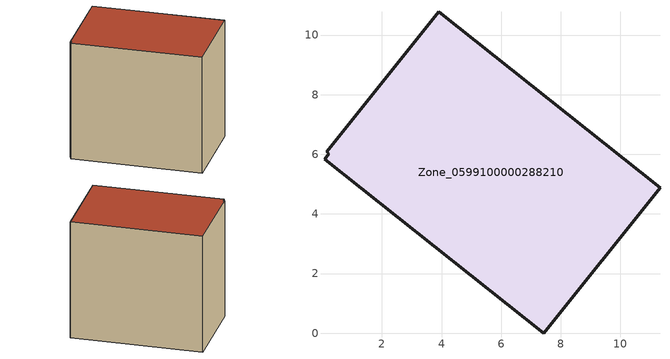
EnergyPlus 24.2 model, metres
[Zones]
Zone_0599100000288210
 floor ground (C_G): 0.22,6.03 0.15,6.08 3.9,10.78 11.33,4.88 7.43,0 0.07,5.84 z0.39
 wall outside (C_F): 7.43,0 11.33,4.88 3.9,10.78 0.15,6.08 0.22,6.03 0.07,5.84 7.43,0 z0.39:9.25
 roof outside (C_R): 0.22,6.03 0.07,5.84 7.43,0 11.33,4.88 3.9,10.78 0.15,6.08 z9.25
[BUILDING]
Pand.0599100000288210: North Axis=0; Terrain=City; Loads Convergence Tolerance Value=0.04; Temperature Convergence Tolerance Value=0.4; Solar Distribution=FullExterior; Maximum Number of Warmup Days=25; Minimum Number of Warmup Days=1
[Site:Location]
Rotterdam.The.Hague.AP_ZH_NLD Design_Conditions: Latitude=51.96; Longitude=4.45; Time Zone=1; Elevation=-4.5
[SITE:GROUNDTEMPERATURE:BUILDINGSURFACE]
18, 18, 18, 18, 18, 18, 18, 18, 18, 18, 18, 18
[MATERIAL] Thermal Absorptance=0.9; Solar Absorptance=0.7; Visible Absorptance=0.7
Name | Roughness | Thickness | Conductivity | Density | Specific Heat
G.TI.1946-1964 | MediumSmooth | 0.15 | 1 | 540 | 1210
F.TI.1946-1964 | Rough | 0.3 | 0.857143 | 1920 | 840
R.TI.1946-1964 | MediumRough | 0.2 | 0.277778 | 1500 | 1000
[CONSTRUCTION]
C_G: G.TI.1946-1964
C_F: F.TI.1946-1964
C_R: R.TI.1946-1964
[ZONE]
Zone_0599100000288210: Type=1; Multiplier=1; Ceiling Height=Autocalculate; Volume=Autocalculate; Floor Area=autocalculate; Part of Total Floor Area=Yes
[ZONEINFILTRATION:DESIGNFLOWRATE]
Infil_Zone_0599100000288210: Zone or ZoneList or Space or SpaceList=Zone_0599100000288210; Schedule=AlwaysOn; Design Flow Rate Calculation Method=Flow/Area; Flow Rate per Floor Area=0.003; Constant Term Coefficient=1; Temperature Term Coefficient=0; Velocity Term Coefficient=0; Velocity Squared Term Coefficient=0
[HVACTEMPLATE:ZONE:IDEALLOADSAIRSYSTEM]
Zone_0599100000288210: Maximum Heating Supply Air Temperature=50; Minimum Cooling Supply Air Temperature=13; Maximum Heating Supply Air Humidity Ratio=0.0156; Minimum Cooling Supply Air Humidity Ratio=0.0077; Heating Limit=NoLimit; Cooling Limit=NoLimit; Dehumidification Control Type=ConstantSensibleHeatRatio; Cooling Sensible Heat Ratio=0.7; Dehumidification Setpoint=60; Humidification Control Type=None; Humidification Setpoint=30; Outdoor Air Method=None; Outdoor Air Flow Rate per Person=0.00944; Outdoor Air Flow Rate per Zone Floor Area=0; Outdoor Air Flow Rate per Zone=0; Demand Controlled Ventilation Type=None; Outdoor Air Economizer Type=NoEconomizer; Heat Recovery Type=None; Sensible Heat Recovery Effectiveness=0.7; Latent Heat Recovery Effectiveness=0.65
[ZONECONTROL:THERMOSTAT]
ThermostatControl_Zone_0599100000288210: Zone or ZoneList=Zone_0599100000288210; Control Type Schedule=DualSetpointControlType; Control 1=Thermostat_Zone_0599100000288210; Temperature Difference Between Cutout And Setpoint=0
[THERMOSTATSETPOINT:DUALSETPOINT]
Thermostat_Zone_0599100000288210: Heating Setpoint Temperature Schedule=HeatingSetpoint_Zone_0599100000288210; Cooling Setpoint Temperature Schedule=CoolingSetpoint_Zone_0599100000288210
[SCHEDULE:COMPACT]
HeatingSetpoint_Zone_0599100000288210: Through: 12/31, For: AllDays, Until: 24:00, 21
CoolingSetpoint_Zone_0599100000288210: Through: 12/31, For: AllDays, Until: 24:00, 24
DualSetpointControlType: Through: 12/31, For: AllDays, Until: 24:00, 4
AlwaysOn: Through: 12/31, For: AllDays, Until: 24:00, 1
